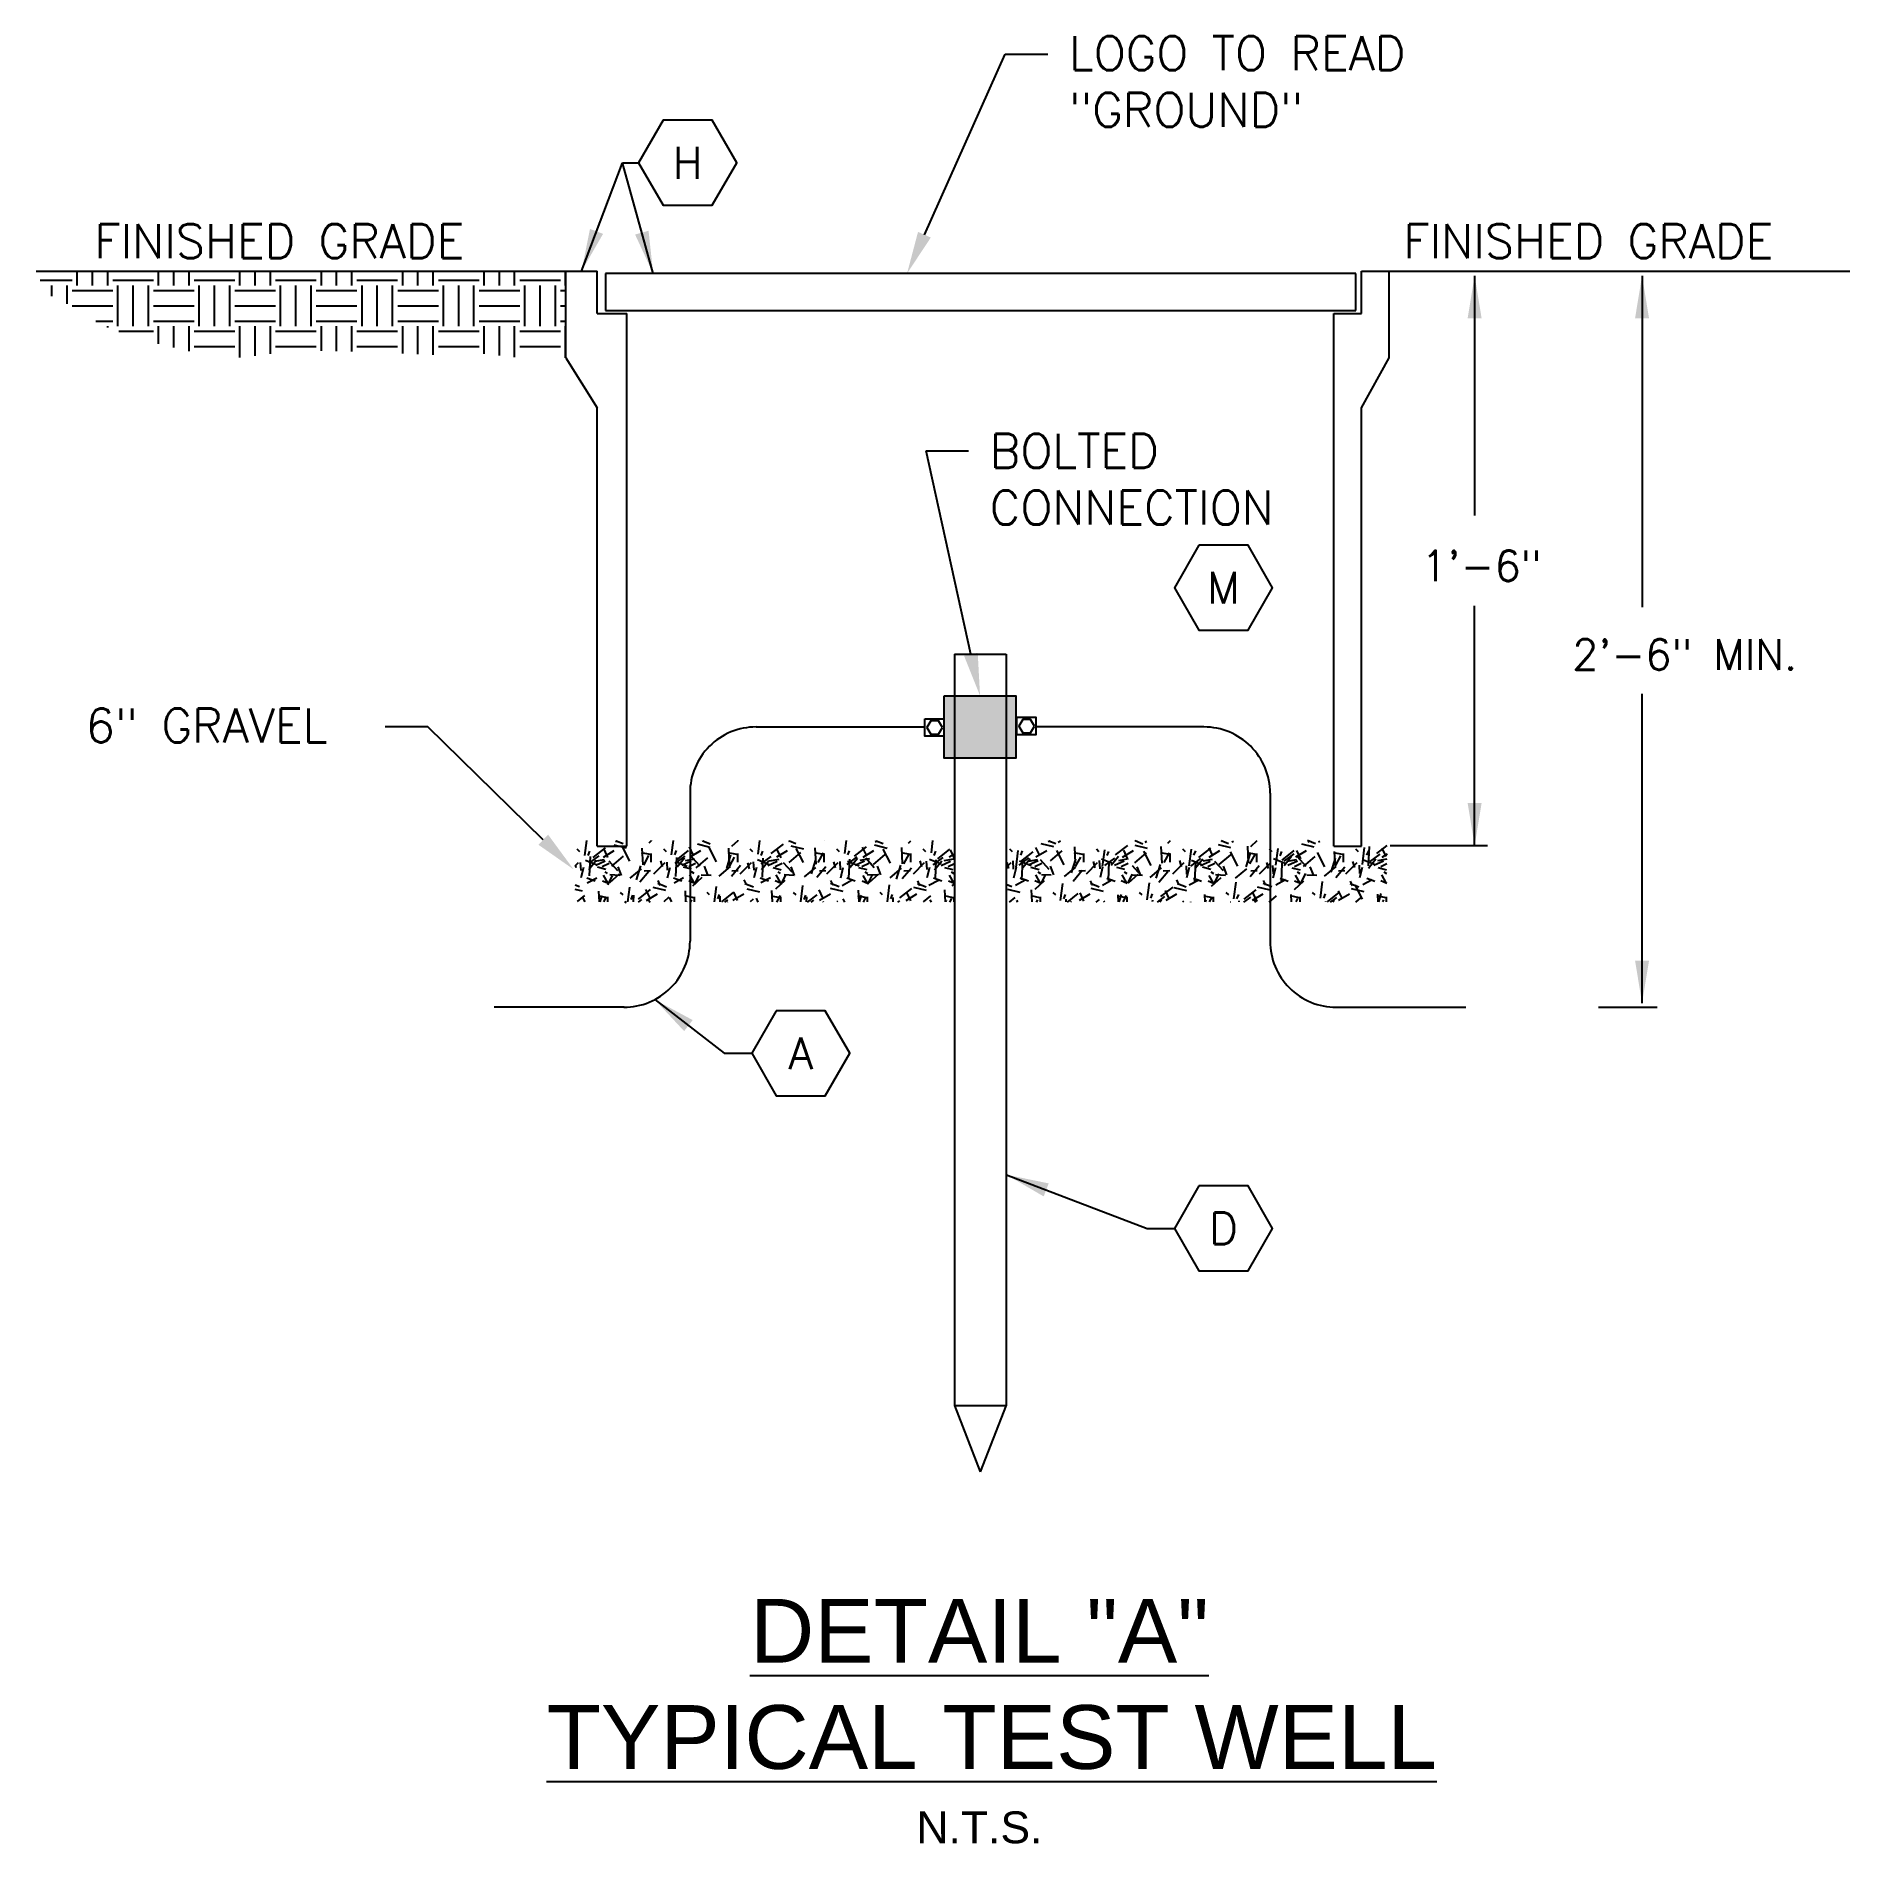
# Model space of a CAD drawing. Header units: inches. Extents: x -4.2 to 30.2, y 3 to 15.3.
# Drawn here: x 24.89 to 30.23, y 10.01 to 15.32 of the extents above; entities outside this region: 1.
import ezdxf
from ezdxf import colors
from ezdxf.entities.mleader import LeaderData, LeaderLine
from ezdxf.enums import TextEntityAlignment as Align
from ezdxf.math import Vec2, Vec3

# ---------------------------------------------------------------- set-up
doc = ezdxf.new("R2010")
doc.units = ezdxf.units.IN
doc.header["$LTSCALE"] = 0.5
doc.header["$MEASUREMENT"] = 0
doc.linetypes.add('GEN7', pattern=[13.75, 9.75, -1.5, 1, -1.5])
doc.layers.get('0').update_dxf_attribs({"linetype": 'CONTINUOUS'})
for name, color, linetype in [('E-Dims', 1, 'CONTINUOUS'), ('E-Grade', 9, 'CONTINUOUS'), ('E-Grounding', 3, 'CONTINUOUS'), ('E-Text', 2, 'CONTINUOUS'), ('Ground', 4, 'Ground'), ('Text', 2, 'CONTINUOUS')]:
    doc.layers.add(name, color=color, linetype=linetype)
doc.styles.add('Arial', font='arial.ttf')
doc.styles.add('SIMPLEX', font='simplex.shx')
doc.styles.get("Standard").update_dxf_attribs({"font": 'simplex.shx'})
doc.styles.add('Text', font='simplex.shx', dxfattribs={"height": 0.1})
doc.linetypes.add('Ground', pattern='A,1.5,-0.25,["G",Standard,S=0.2,R=0,X=-0.05,Y=-0.1],-0.25', length=2)
doc.dimstyles.new('STANDARD$7', dxfattribs={"dimtxt": 0.09375, "dimasz": 0.125, "dimexe": 0.1875, "dimexo": 0.0625, "dimgap": 0.0625, "dimtad": 0, "dimdec": 6, "dimzin": 0, "dimdsep": 46, "dimlunit": 4, "dimtxsty": 'SIMPLEX', "dimcen": 0.0625, "dimclrd": 256, "dimclre": 256, "dimclrt": 256, "dimadec": 0, "dimazin": 0, "dimtfac": 1, "dimtdec": 6, "dimtofl": 0, "dimtmove": 0, "dimatfit": 0, "dimfxl": 1, "dimfrac": 2, "dimtolj": 1, "dimtzin": 0, "dimlwd": -1, "dimlwe": -1, "dimarcsym": 0})

# ---------------------------------------------------------------- blocks, each defined once
blk = doc.blocks.new('Elec Hex')
at = {"transparency": 16777216}
blk.add_lwpolyline([(4.132591548383633, 11.47411578946005), (4.06042276473493, 11.34911578946005), (4.132591548383633, 11.22411578946005), (4.276929115681039, 11.22411578946005), (4.349097899329743, 11.34911578946005), (4.276929115681039, 11.47411578946005)], close=True, dxfattribs=at)
at = {"transparency": 16777216, "style": 'Text'}
blk.add_attdef('HTRACE', text='', height=0.09375, dxfattribs=at).set_placement((4.204760332032336, 11.34911578946005), align=Align.MIDDLE_CENTER)

msp = doc.modelspace()

# ---------------------------------------------------------------- hatches: boundary and pattern name
at = {"layer": 'E-Grade'}
h = msp.add_hatch(dxfattribs=at)
h.set_pattern_fill('EARTH', color=256, scale=0.4789595999999999, style=0)
h.set_pattern_definition([(0, (23.44143171110346, 8.619119028720355), (0.1197399, 0.1197399), [0.1197399, -0.1197399]), (0, (23.44143171110346, 8.664021491220353), (0.1197399, 0.1197399), [0.1197399, -0.1197399]), (0, (23.44143171110346, 8.708923953720355), (0.1197399, 0.1197399), [0.1197399, -0.1197399]), (90, (23.45639919860347, 8.723891441220353), (-0.1197399, 0.1197399), [0.1197399, -0.1197399]), (90, (23.50130166110347, 8.723891441220353), (-0.1197399, 0.1197399), [0.1197399, -0.1197399]), (90, (23.54620412360347, 8.723891441220353), (-0.1197399, 0.1197399), [0.1197399, -0.1197399])])
h.paths.add_polyline_path([(26.45089020180907, 14.63316973589825), (24.89278762514859, 14.63316973589824), (24.91962302745944, 14.56849773514357), (25.01712180487861, 14.51978248336943), (25.09212099715707, 14.47106729935502), (25.23836909692323, 14.42235211534063), (25.44461657705719, 14.37363693132622), (25.66961388844209, 14.39986821553078), (25.87961125519113, 14.39612083113608), (26.09710866062068, 14.38487888123115), (26.18335764546951, 14.39237351450111), (26.32585585862061, 14.37776724619151), (26.45089020180907, 14.37776724619151)])
h = msp.add_hatch(dxfattribs=at)
h.set_pattern_fill('GRAVEL', color=9, scale=0.18, angle=45)
h.set_pattern_definition([(273.0128, (-5792070.111467883, -2478294.980974077), (0.1272796163818347, -2.163746696180028), [0.02421648, -2.39743584]), (229.9697, (-5792070.110195091, -2478295.005157129), (1.400072667023077, 1.654628895375499), [0.04155623999999991, -4.114066499999987]), (177.5104, (-5792070.136923727, -2478295.036976934), (2.672863555527132, -0.1272815059787283), [0.02930183999999995, -2.900885759999994]), (312.2737000000001, (-5792070.154742817, -2478295.118435635), (-2.418305736062565, 2.672863163568564), [0.03784284, -3.74644044]), (337.8337, (-5792070.129286973, -2478295.146437064), (-2.163747554481026, 0.890952826832603), [0.03710790000000001, -3.67368714]), (42.2737, (-5792070.094921583, -2478295.160437779), (-2.672863163568564, -2.418305736062565), [0.03784284, -3.746440440000001]), (82.6942, (-5792070.066920155, -2478295.134981934), (-0.3818398180089564, -2.927421787833148), [0.05004522, -4.95447282]), (117.2553, (-5792070.060556194, -2478295.085343038), (-1.909186459649983, 3.691098287977595), [0.04724783999999999, -4.67753778]), (166.4296, (-5792070.082193661, -2478295.043340895), (-2.672864049173342, 0.636394423276985), [0.03797100000000001, -3.759133140000001]), (220.2364, (-5792070.119104635, -2478295.03443135), (1.527349690093486, 1.27279340429888), [0.04334976, -2.12413734]), (267.3974, (-5792070.152197232, -2478295.062432779), (-0.1272811640475224, -2.927422001956107), [0.05606064000000001, -5.5500075]), (183.8141, (-5792070.027463597, -2478294.993702), (-1.654629901088016, -0.1272799376363533), [0.01913418, -1.89429192]), (216.4692, (-5792070.04655548, -2478294.994974792), (1.909189097679985, 1.40007020165827), [0.03640266, -3.603871979999999]), (270, (-5792070.075829701, -2478295.016612259), (0.12727926, -0.1272792600000001), [0.02545578, -0.22910256]), (248.1986, (-5792070.100012753, -2478295.010248298), (0.3818374588815733, 0.890954678693243), [0.01370844, -1.3571307]), (336.8013999999999, (-5792070.105103922, -2478295.02297622), (-0.5091169058115046, 0.2545584873671629), [0.01938654, -0.9499431600000001]), (75.96379999999999, (-5792070.08728483, -2478295.030612973), (0.1272786527888076, 0.6363961674493794), [0.03148722, -1.01808414]), (206.5651, (-5792070.079648077, -2478295.00006596), (0.3818375139188198, 0.1272794791648013), [0.02276838, -0.54644166]), (61.38950000000001, (-5792070.17892587, -2478295.096798168), (0.8909557519958977, 1.654629219899995), [0.03189599999999999, -3.1577121]), (115.3462, (-5792070.163652362, -2478295.068796739), (0.8909554210241655, -1.909187976111154), [0.02675897999999994, -2.649133439999994]), (338.1986, (-5792070.105103922, -2478294.974610116), (-0.890954678693243, 0.3818374588815733), [0.02741670000000001, -1.34342244]), (28.61050000000002, (-5792070.079648077, -2478294.984792454), (-1.654629219899995, -0.8909557519958968), [0.03189599999999999, -3.157712099999999]), (24.44400000000003, (-5792070.100012753, -2478295.175711285), (-0.8909542694946315, -0.381838406184998), [0.0307584, -1.50716232]), (339.7751, (-5792070.072011325, -2478295.162983363), (-2.036466971199486, 0.7636767533572747), [0.02577204000000001, -2.551435740000001]), (111.8014, (-5792069.976551909, -2478295.100616544), (-0.3818374588815731, 0.8909546786932432), [0.0274167, -1.34342244]), (62.35400000000001, (-5792069.986734246, -2478295.075160701), (-1.145513942259453, -2.163746307671732), [0.03017357999999994, -2.987176319999993]), (114.444, (-5792070.038918726, -2478295.162983363), (0.3818384061849975, -0.8909542694946316), [0.01537919999999999, -1.522541519999999]), (146.3099, (-5792069.984188662, -2478295.108253298), (-0.6363958974346366, 0.3818380589607304), [0.0091782, -0.90864522]), (210.9638, (-5792069.991825415, -2478295.103162129), (0.5091167046899163, 0.2545587579778522), [0.0371078999999999, -0.7050509999999984]), (231.009, (-5792070.02364522, -2478295.122254012), (1.145513040688101, 1.4000713081745), [0.034389, -3.404506140000001]), (348.6901, (-5792070.075829701, -2478295.042068103), (-0.3818377754092288, 0.1272789944720014), [0.02595996, -0.6230392200000001]), (38.15720000000002, (-5792070.050373856, -2478295.047159272), (2.418306128866227, 1.909187210472652), [0.04532292000000001, -4.486961340000001]), (105.9454, (-5792070.014735674, -2478295.019157843), (0.3818377073265622, -1.400071479158997), [0.01853208, -1.83468132]), (135, (-5792070.019826844, -2478295.001338752), (-0.2545584412271571, 5.329070518200751e-17), [0.0108, -0.1692]), (165.2564, (-5792070.030009181, -2478295.12098122), (1.400071088524873, -0.3818386252237802), [0.02500631999999995, -2.475633599999994]), (93.01279999999981, (-5792070.054192233, -2478295.114617259), (-0.1272796163818351, 2.163746696180029), [0.04843295999999996, -2.373219359999998]), (44.99999999999999, (-5792070.056737818, -2478295.066251155), (2.664535259100376e-17, 0.2545584412271572), [0.0468, -0.1332]), (10.30480000000005, (-5792070.02364522, -2478295.033158557), (-2.163747115541715, -0.3818358353066699), [0.02846051999999999, -2.817589319999999]), (299.0546, (-5792069.995643792, -2478295.028067389), (0.381837692051193, -0.6363961050978096), [0.02620835999999995, -1.284211439999997]), (252.646, (-5792069.982915869, -2478295.050977649), (-1.145511470137132, -3.691097845861026), [0.0426716999999999, -4.224505319999987]), (220.4261, (-5792069.995643792, -2478295.091707), (-1.781908497947468, -1.527351380128641), [0.04514382, -4.469233320000001])])
h.paths.add_polyline_path([(27.74649865879205, 12.95787119508604), (27.74649865879205, 12.77787119508604), (28.86686099155275, 12.77787119508604), (28.86686099155275, 12.95787119508604)])
h.paths.add_polyline_path([(27.59462365879206, 12.77787119508604), (27.59462365879206, 12.95787119508604), (26.478259968594, 12.95787119508604), (26.47867078645555, 12.77787119508604)])
at = {"layer": 'E-Grounding'}
msp.add_hatch(color=256, dxfattribs=at).paths.add_polyline_path([(27.77499044409175, 13.2006683958966), (27.77499044409175, 13.38407341883916), (27.56425687349234, 13.38407341883916), (27.56425687349234, 13.2006683958966)])

# ---------------------------------------------------------------- linework, layer by layer
msp.add_lwpolyline([(27.56425687349234, 13.38407341883916), (27.77499044409175, 13.38407341883916), (27.77499044409175, 13.2006683958966), (27.56425687349234, 13.2006683958966)], close=True)
at = {"layer": 'E-Dims'}
msp.add_line((28.87668112659512, 12.94334601272435), (29.16258683059991, 12.94334601272435), dxfattribs=at)
at = {"layer": 'E-Dims', "linetype": 'Continuous'}
msp.add_line((29.48877825539417, 12.46778335435924), (29.6613723205871, 12.46778335435924), dxfattribs=at)
at = {"layer": 'E-Grade'}
for p, q in [((24.89278762514859, 14.63316973589824), (26.45089020180907, 14.63316973589825)), ((28.87340939392546, 14.63316973589824), (30.22840383992232, 14.63316973589824))]:
    msp.add_line(p, q, dxfattribs=at)
at = {"layer": 'E-Grounding'}
for p, q in [((26.45089020180907, 14.37776724619151), (26.45089020180907, 14.63316973589831)), ((26.45089020180907, 14.63316973589831), (26.54334866586828, 14.63316973589824)), ((26.54334866586828, 14.50818552883164), (26.54334866586828, 14.63316973589824)), ((28.77528044868188, 14.6263301450517), (26.56715598554643, 14.6263301450517)), ((26.56715598554643, 14.6263301450517), (26.56715598554669, 14.51764824285167)), ((28.77528044868188, 14.51764824285167), (28.77528044868188, 14.6263301450517)), ((28.79182847724556, 14.50818552883158), (28.79182847724556, 14.63316973589824)), ((28.79182847724556, 14.63316973589824), (28.87340939392546, 14.63316973589824)), ((28.87340939392546, 14.37776724619158), (28.87340939392546, 14.63316973589824)), ((26.56715598554669, 14.51764824285167), (28.77528044868188, 14.51764824285167)), ((26.54334866586828, 14.50818552883158), (26.63069559097065, 14.50818552883158)), ((26.63069559097065, 13.29453639166201), (26.63069559097065, 14.50818552883158)), ((28.71020921936285, 13.29453639166201), (28.71020921936285, 14.50818552883158)), ((28.71020921936285, 14.50818552883158), (28.79182847724556, 14.50818552883158)), ((26.45089020180907, 14.37776724619151), (26.54334866586828, 14.23104673683144)), ((28.79182847724556, 14.23104673683144), (28.87340939392546, 14.37776724619158)), ((26.54334866586828, 13.29453639166201), (26.54334866586828, 14.23104673683144)), ((28.79182847724556, 13.29453639166201), (28.79182847724556, 14.23104673683144)), ((26.54334866586828, 12.94139976212786), (26.54334866586828, 13.29453639166201)), ((26.63069559097057, 12.94139976212786), (26.63069559097091, 13.29453639166201)), ((28.71020921936285, 12.94139976212786), (28.71020921936285, 13.29453639166201)), ((28.79182847724556, 12.94139976212786), (28.79182847724556, 13.29453639166201))]:
    msp.add_line(p, q, dxfattribs=at)
at = {"layer": 'E-Grounding', "linetype": 'Continuous'}
for p, q in [((27.59462365879206, 13.50685870726722), (27.59462365879206, 11.29644986630942)), ((27.59462365879206, 13.50685870726722), (27.74649865879205, 13.50685870726722)), ((27.74649865879205, 13.50685870726722), (27.74649865879205, 11.29707486630942)), ((27.59462365879206, 11.29644986630942), (27.74649865879205, 11.29644986630942)), ((27.59462365879206, 11.29644986630942), (27.67024865879205, 11.10082486630942)), ((27.74649865879205, 11.29707486630942), (27.67024865879205, 11.10082486630942))]:
    msp.add_line(p, q, dxfattribs=at)
at = {"layer": 'E-Grounding', "linetype": 'GEN7'}
for p, q in [((26.54334866586828, 12.94139976212786), (26.63069559097057, 12.94139976212786)), ((28.71020921936285, 12.94139976212786), (28.79182847724556, 12.94139976212786))]:
    msp.add_line(p, q, dxfattribs=at)
at = {"layer": 'E-Grounding'}
for points in [[(27.50727269605653, 13.31663289101895), (27.56330459729696, 13.31663289101895), (27.56330459729696, 13.26501420957894), (27.50727269605653, 13.26501420957894)], [(27.77769744665909, 13.32085539928887), (27.83372934789952, 13.32085539928887), (27.83372934789952, 13.26923671784886), (27.77769744665909, 13.26923671784886)]]:
    msp.add_lwpolyline(points, close=True, dxfattribs=at)
at = {"layer": 'E-Grounding', "flags": 128}
for points in [[(27.55892717669161, 13.29050084045745), (27.54754568651229, 13.31021415971387), (27.52478270615366, 13.31021415971387), (27.51340121597434, 13.29050084045745), (27.52478270615366, 13.27078752120102), (27.54754568651229, 13.27078752120102)], [(27.82935192729417, 13.29472334872737), (27.81797043711485, 13.31443666798379), (27.79520745675622, 13.31443666798379), (27.7838259665769, 13.29472334872737), (27.79520745675622, 13.27501002947094), (27.81797043711485, 13.27501002947094)]]:
    msp.add_lwpolyline(points, close=True, dxfattribs=at)
at = {"layer": 'Ground', "linetype": 'Ground'}
for p, q in [((27.01079612420689, 13.29237090736788), (27.50727269605653, 13.29237090736788)), ((28.32845119337721, 13.29237090736788), (27.83372934789952, 13.29237090736788)), ((26.8162265896609, 13.09780137282189), (26.81622658966091, 12.66234823205781)), ((28.52302072792319, 13.09780137282189), (28.52302072792319, 12.66234823205781)), ((26.62300321245412, 12.46778335435924), (26.23996236305344, 12.46778335435924)), ((28.71624410512997, 12.46778335435924), (29.09928495453066, 12.46778335435924))]:
    msp.add_line(p, q, dxfattribs=at)
at = {"layer": 'Ground'}
for p, q in [((27.56330459729696, 13.29237090736788), (27.56425687349234, 13.29237090736788)), ((27.77769744665909, 13.29237090736788), (27.77499044409175, 13.29237090736788))]:
    msp.add_line(p, q, dxfattribs=at)
at = {"layer": 'Ground', "linetype": 'Ground'}
for centre, start, end in [((27.01079612420689, 13.09780137282189), 89.99999999999939, 180), ((28.32845119337721, 13.09780137282189), 0, 90.0000000000004), ((26.62165705511492, 12.66234823205781), 269.9999999999996, 0), ((28.71759026246917, 12.66234823205781), 180, 270.0000000000004)]:
    msp.add_arc(centre, 0.1945695345459839, start, end, dxfattribs=at)

# ---------------------------------------------------------------- block references
at = {"layer": 'E-Text'}
for p, values in [((22.60456139089585, 3.602952324558043), {'HTRACE': 'H'}), ((24.18116218887413, 2.352864911905357), {'HTRACE': 'M'}), ((22.93745954006944, 0.9833122854671501), {'HTRACE': 'A'}), ((24.18116218887413, 0.4682386499678728), {'HTRACE': 'D'})]:
    msp.add_blockref('Elec Hex', p, dxfattribs=at).add_auto_attribs(values)

# ---------------------------------------------------------------- texts
at = {"layer": 'E-Dims', "style": 'SIMPLEX'}
msp.add_text('1\'-6"', height=0.089804925, dxfattribs=at).set_placement((29.14469099251863, 13.76633179482983), align=Align.MIDDLE_CENTER)
msp.add_text('2\'-6" MIN.', height=0.089804925, dxfattribs=at).set_placement((29.41163953165884, 13.46043950480367))
at = {"layer": 'E-Text', "char_height": 0.1, "attachment_point": 1, "style": 'Text'}
for insert in [(25.06349160620405, 14.77184223024841), (28.91490348953511, 14.77184223024841)]:
    msp.add_mtext_dynamic_manual_height_columns('FINISHED GRADE', width=1.268906215332237, gutter_width=0.5, heights=[0], dxfattribs=dict(at, insert=insert))
at = {"layer": 'E-Text', "insert": (27.66772425269892, 10.3673277514716), "char_height": 0.09375, "width": 5.17191973498538, "attachment_point": 5, "style": 'Arial'}
msp.add_mtext('{\\H2x;\\L\\C6;DETAIL "A"\\P TYPICAL TEST WELL\\P}N.T.S.', dxfattribs=at)
at = {"layer": 'Text', "insert": (-4.248873102172735, 2.978015798613922), "char_height": 0.09375, "attachment_point": 1, "style": 'SIMPLEX'}
msp.add_mtext('\\A1;', dxfattribs=at)

# ---------------------------------------------------------------- leaders
at = {"layer": 'E-Dims'}
for points in [[(29.12476596797745, 14.61972449603973), (29.12476596797745, 13.91479517318556)], [(29.61735042580014, 14.61972449603973), (29.61735042580014, 13.64520026327632)], [(29.12476596797745, 12.94334601272435), (29.12476596797745, 13.64827533557851)], [(29.61735042580013, 12.47997515341575), (29.61735042580014, 13.38990150245877)]]:
    msp.add_leader(points, dimstyle='STANDARD$7', override={"dimgap": 0.0625, "dimtad": 0}, dxfattribs=at)
at = {"layer": 'E-Text'}
for points in [[(26.49711943383868, 14.63316973589827), (26.61731003217993, 14.95206811401809), (26.66498415563078, 14.95206811401809)], [(26.70794120675617, 14.62602486943966), (26.61731003217993, 14.95206811401809)], [(26.71253673151696, 12.49018656142546), (26.9171999414635, 12.3324280749272), (26.99788230480437, 12.3324280749272)], [(27.74743568296165, 11.97511292592618), (28.16090259026819, 11.81735443942792), (28.24158495360906, 11.81735443942792)]]:
    msp.add_leader(points, dimstyle='STANDARD$7', override={"dimgap": 0.0625, "dimtad": 0}, dxfattribs=at)
ml = msp.add_multileader_mtext('Standard', dxfattribs=at)
ml.set_content('LOGO TO READ\\P"GROUND"', color=256, style='Text')
ml.set_leader_properties()
ml.build(insert=Vec2(0, 0))
ml.multileader.update_dxf_attribs({"dogleg_length": 0.125, "arrow_head_size": 0.125})
ctx = ml.context
ctx.base_point, ctx.char_height, ctx.arrow_head_size, ctx.landing_gap_size, ctx.plane_origin = Vec3(27.86857158234466, 15.27142654120574), 0.1, 0.125, 0.0625, Vec3(27.45481952397191, 14.6263301450517)
notes = []
notes.append((ctx, [(0, (1, 1, 0), (27.74357158234466, 15.27142654120574), (1, 0), 0.125, [(0, [(27.45481952397191, 14.6263301450517)], 0, [])])]))
ctx.mtext.insert, ctx.mtext.flow_direction = Vec3(27.93107158234466, 15.32412620374792), 5
ml = msp.add_multileader_mtext('Standard', dxfattribs=at)
ml.set_content('BOLTED\\PCONNECTION', color=256, style='Text')
ml.set_leader_properties()
ml.build(insert=Vec2(0, 0))
ml.multileader.update_dxf_attribs({"dogleg_length": 0.125, "arrow_head_size": 0.125})
ctx = ml.context
ctx.base_point, ctx.char_height, ctx.arrow_head_size, ctx.landing_gap_size, ctx.plane_origin = Vec3(27.63566629351638, 14.10421444743012), 0.1, 0.125, 0.0625, Vec3(27.66962365879205, 13.38407341883916)
notes.append((ctx, [(0, (1, 1, 0), (27.51066629351638, 14.10421444743012), (1, 0), 0.125, [(0, [(27.66962365879205, 13.38407341883916)], 0, [])])]))
ctx.mtext.insert, ctx.mtext.flow_direction = Vec3(27.69816629351638, 14.15425194274321), 5
ml = msp.add_multileader_mtext('Standard', dxfattribs=at)
ml.set_content('6" GRAVEL', color=256, style='Text')
ml.set_leader_properties()
ml.build(insert=Vec2(0, 0))
ml.multileader.update_dxf_attribs({"dogleg_length": 0.125, "arrow_head_size": 0.125})
ctx = ml.context
ctx.base_point, ctx.char_height, ctx.arrow_head_size, ctx.landing_gap_size, ctx.plane_origin = Vec3(24.97576247773207, 13.29286961534491), 0.1, 0.125, 0.0625, Vec3(26.47380548853657, 12.87323669069605)
notes.append((ctx, [(0, (1, 1, 0), (26.04481009677968, 13.29286961534491), (-1, 0), 0.125, [(0, [(26.47380548853657, 12.87323669069605)], 0, [])])]))
ctx.mtext.insert, ctx.mtext.flow_direction = Vec3(25.03826247773207, 13.34667538962313), 5
for ctx, leaders in notes:
    for number, flags, end, landing, length, lines in leaders:
        leader = LeaderData()
        leader.index, (leader.has_last_leader_line, leader.has_dogleg_vector, leader.attachment_direction) = number, flags
        leader.last_leader_point, leader.dogleg_vector, leader.dogleg_length = Vec3(end), Vec3(landing), length
        for number, points, colour, breaks in lines:
            line = LeaderLine()
            line.index, line.vertices, line.color, line.breaks = number, Vec3.list(points), colors.encode_raw_color(colour), breaks
            leader.lines.append(line)
        ctx.leaders.append(leader)

doc.saveas('drawing.dxf')
